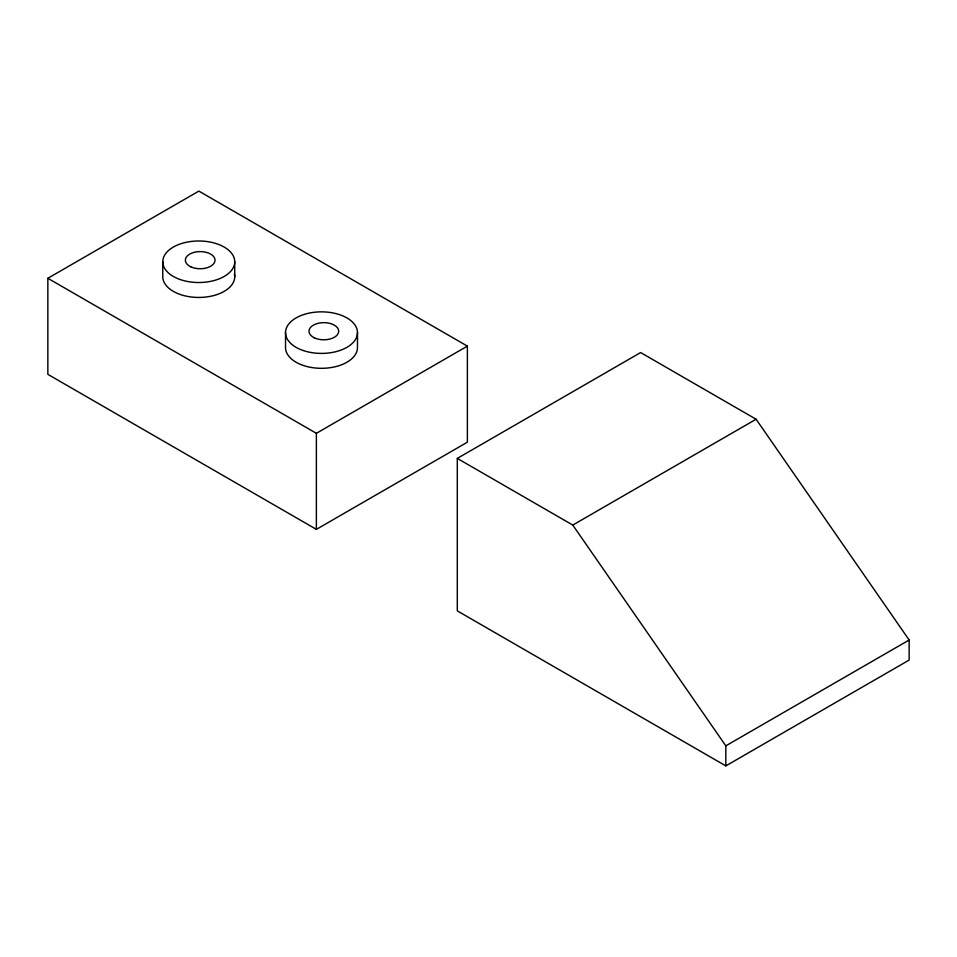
<?xml version="1.0" encoding="UTF-8"?>
<svg xmlns="http://www.w3.org/2000/svg" width="957" height="957" viewBox="0 0 957 957"><rect width="100%" height="100%" fill="white"/><g stroke="black" fill="none" stroke-linecap="round" stroke-linejoin="round"><path stroke-width="1.44" d="M47.85 278.284L198.865 191.101L467.387 346.123L467.387 442.182L316.372 529.365L47.85 374.343L47.85 278.284L316.372 433.318L467.387 346.123M457.302 458.403L640.628 352.559L756.102 419.238L909.15 640.018L909.15 660.067L725.825 765.899L457.302 610.877L457.302 458.403L572.776 525.07L725.825 745.85L725.825 765.899M572.776 525.07L756.102 419.238M725.825 745.85L909.15 640.018M357.475 332.629A35.971 20.767 0 0 1 303.513 350.621A35.971 20.767 0 0 1 303.513 314.638A35.971 20.767 0 0 1 357.475 332.629L357.475 347.547A35.971 20.767 0 0 1 321.504 368.313A35.971 20.767 0 0 1 285.533 347.547L285.533 332.629M316.372 433.318L316.372 529.365M234.728 261.751A35.971 20.767 0 0 1 180.765 279.743A35.971 20.767 0 0 1 180.765 243.772A35.971 20.767 0 0 1 234.728 261.751L234.728 276.681M162.774 261.751L162.774 276.681A35.971 20.767 0 0 0 201.102 297.4A35.971 20.767 0 0 0 234.417 273.965M190.718 266.764A14.845 8.577 0 0 0 214.823 261.596A14.845 8.577 0 0 0 195.013 252.134A14.845 8.577 0 0 0 190.718 266.764M314.375 337.821A14.845 8.577 0 0 0 338.479 332.641A14.845 8.577 0 0 0 318.669 323.179A14.845 8.577 0 0 0 314.375 337.821"/></g></svg>
